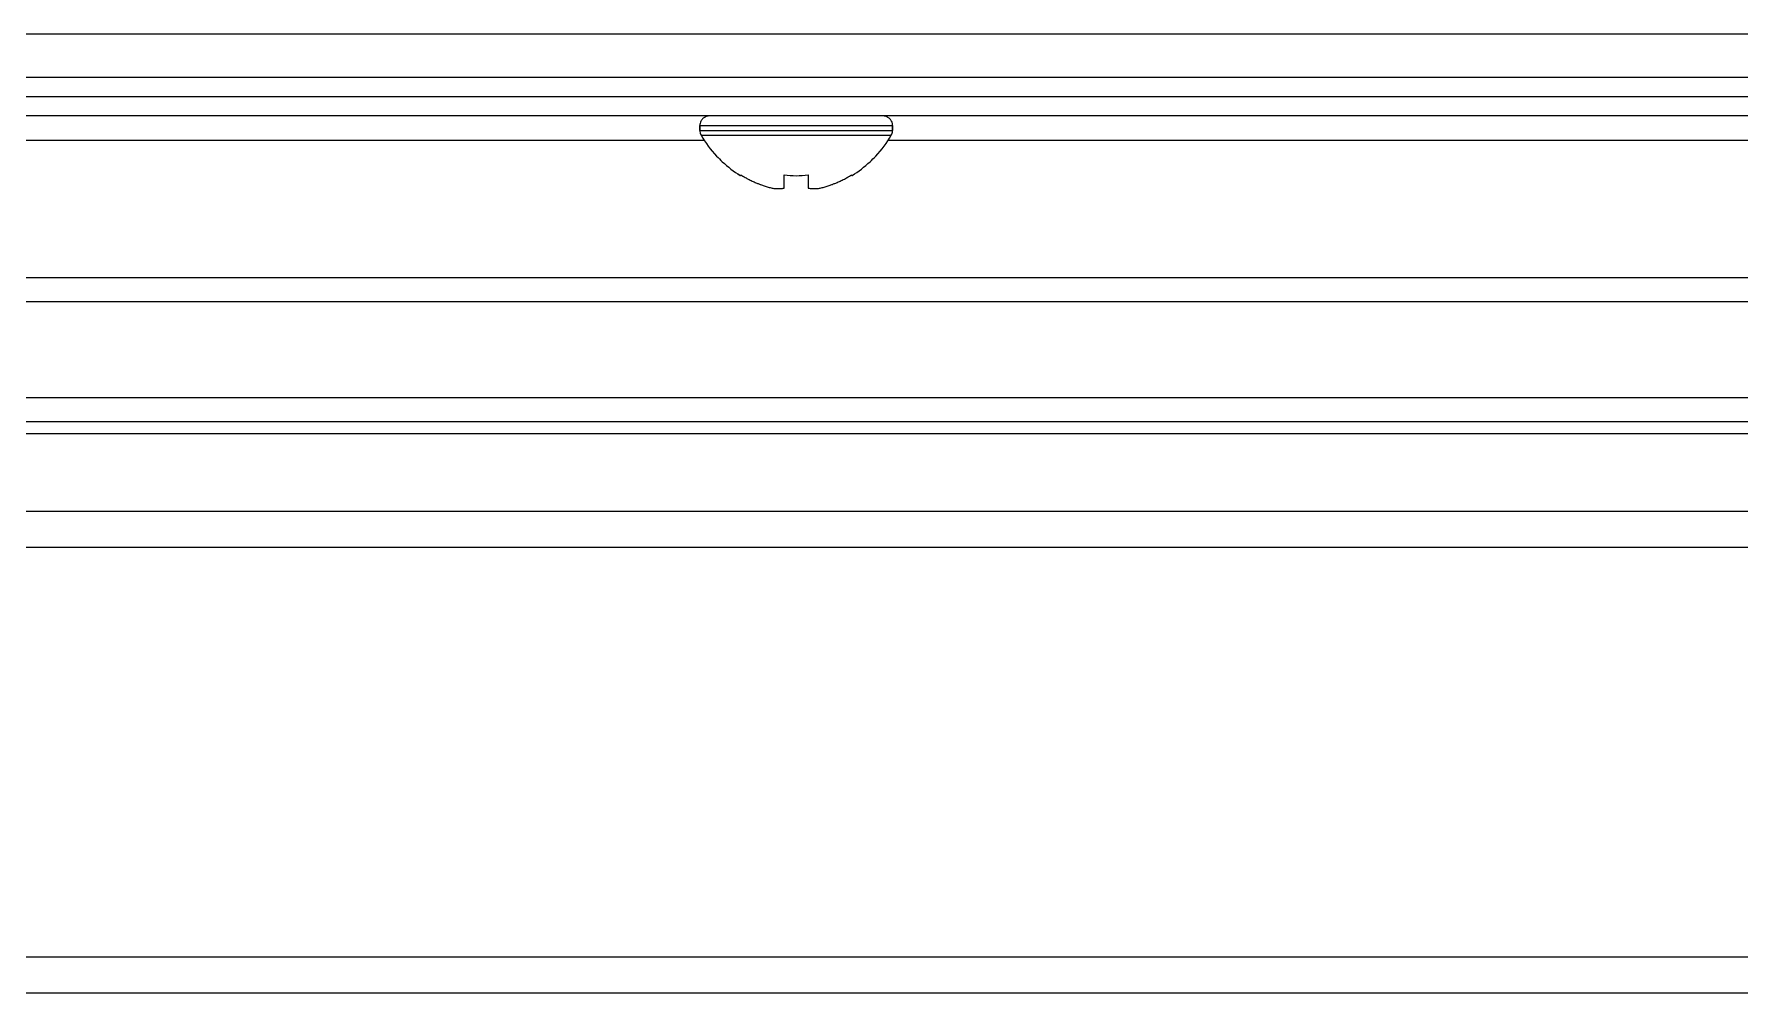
# Model space of a CAD drawing. Header units: millimetres. Extents: x -1584 to 3730, y -1918 to 2655.
# Drawn here: x 463.9 to 534.7, y -1828.6 to -1788.8 of the extents above; entities that cross this region are included whole.
import ezdxf

# ---------------------------------------------------------------- set-up
doc = ezdxf.new("R2010")
doc.units = ezdxf.units.MM
doc.header["$LTSCALE"] = 65.395
doc.layers.get('0').update_dxf_attribs({"linetype": 'CONTINUOUS'})
doc.layers.add('ASSI', color=7, linetype='CONTINUOUS')
doc.layers.add('GEOM', color=7, linetype='CONTINUOUS')

msp = doc.modelspace()

# ---------------------------------------------------------------- linework, layer by layer
at = {"linetype": 'Continuous'}
for p, q in [((493.259, -1794.637), (493.259, -1794.603)), ((495.059, -1795.154), (495.059, -1794.603)), ((496.059, -1794.603), (496.059, -1795.154)), ((497.859, -1794.603), (497.859, -1794.637)), ((117.868, -1808.558), (876.064, -1808.558)), ((117.868, -1808.558), (876.064, -1808.558)), ((117.959, -1810.058), (875.959, -1810.058)), ((117.959, -1827.058), (875.959, -1827.058)), ((117.959, -1828.558), (875.959, -1828.558))]:
    msp.add_line(p, q, dxfattribs=at)
for centre, radius, start, end in [((495.758, -1790.538), 4.8, 210.30118, 223.1766), ((495.36, -1790.538), 4.8, 316.8234, 329.69882), ((495.758, -1790.538), 4.8, 223.1766, 227.16542), ((495.758, -1790.538), 4.8, 227.16542, 238.37989), ((495.36, -1790.538), 4.8, 301.62011, 312.83458), ((495.36, -1790.538), 4.8, 312.83458, 316.8234), ((495.758, -1790.538), 4.8, 238.37989, 238.62729), ((495.745, -1790.551), 4.755, 238.46592, 241.0313), ((495.743, -1790.555), 4.75, 241.03163, 241.99262), ((495.742, -1790.557), 4.747, 241.99259, 243.31875), ((495.74, -1790.56), 4.744, 243.3188, 244.45978), ((495.739, -1790.564), 4.74, 244.45979, 245.42782), ((495.737, -1790.568), 4.735, 245.4278, 246.68253), ((495.734, -1790.573), 4.73, 246.68262, 247.45262), ((495.732, -1790.58), 4.723, 247.45244, 248.99746), ((495.729, -1790.587), 4.715, 248.99775, 249.4819), ((495.725, -1790.597), 4.704, 249.48126, 251.53441), ((495.719, -1790.616), 4.684, 251.53495, 252.62273), ((495.714, -1790.631), 4.669, 252.62279, 253.60512), ((495.705, -1790.661), 4.637, 253.60363, 255.68242), ((494.813, -1793.164), 2.006, 262.72591, 264.7415), ((494.811, -1793.185), 1.985, 264.74422, 265.39912), ((494.81, -1793.197), 1.973, 265.39843, 266.78331), ((494.809, -1793.209), 1.962, 266.78409, 267.62352), ((494.809, -1793.215), 1.955, 267.62337, 268.84548), ((494.809, -1793.219), 1.951, 268.84587, 269.80052), ((494.809, -1793.219), 1.951, 269.80058, 270.92582), ((494.809, -1793.217), 1.953, 270.92611, 271.99638), ((494.808, -1793.21), 1.96, 271.99641, 273.02279), ((494.808, -1793.2), 1.97, 273.0233, 274.28602), ((494.807, -1793.188), 1.982, 274.28565, 275.13722), ((494.805, -1793.165), 2.005, 275.14015, 277.27441), ((495.559, -1790.838), 3.798, 262.43512, 277.56488), ((496.313, -1793.165), 2.005, 262.72561, 264.85983), ((496.31, -1793.188), 1.982, 264.86274, 265.71439), ((496.31, -1793.2), 1.97, 265.71404, 266.97664), ((496.309, -1793.211), 1.959, 266.97715, 268.00366), ((496.309, -1793.216), 1.954, 268.00369, 269.07382), ((496.309, -1793.22), 1.95, 269.07411, 270.19949), ((496.309, -1793.219), 1.951, 270.19954, 271.15407), ((496.309, -1793.215), 1.955, 271.15446, 272.37669), ((496.308, -1793.208), 1.962, 272.37652, 273.21587), ((496.308, -1793.198), 1.973, 273.21665, 274.6016), ((496.307, -1793.185), 1.985, 274.6009, 275.25576), ((496.305, -1793.164), 2.006, 275.2585, 277.27409), ((495.412, -1790.661), 4.637, 284.31758, 286.39637), ((495.403, -1790.631), 4.669, 286.39488, 287.37721), ((495.398, -1790.616), 4.684, 287.37727, 288.46505), ((495.392, -1790.597), 4.704, 288.46559, 290.51874), ((495.388, -1790.587), 4.715, 290.5181, 291.00225), ((495.386, -1790.58), 4.723, 291.00254, 292.54756), ((495.383, -1790.573), 4.73, 292.54738, 293.31738), ((495.381, -1790.568), 4.735, 293.31747, 294.5722), ((495.379, -1790.564), 4.74, 294.57218, 295.5402), ((495.377, -1790.56), 4.744, 295.54022, 296.6812), ((495.376, -1790.557), 4.747, 296.68125, 298.00741), ((495.374, -1790.555), 4.75, 298.00738, 298.96837), ((495.372, -1790.551), 4.755, 298.9687, 301.53408), ((495.36, -1790.538), 4.8, 301.37271, 301.62011)]:
    msp.add_arc(centre, radius, start, end, dxfattribs=at)
at = {"layer": 'ASSI', "linetype": 'Continuous'}
for p, q in [((491.559, -1792.558), (491.559, -1792.758)), ((491.559, -1792.758), (491.559, -1792.558)), ((491.559, -1792.558), (499.559, -1792.558)), ((491.559, -1792.758), (499.559, -1792.758)), ((491.613, -1792.96), (499.504, -1792.96)), ((499.559, -1792.558), (499.559, -1792.758)), ((499.559, -1792.758), (499.559, -1792.558))]:
    msp.add_line(p, q, dxfattribs=at)
for centre, radius, start, end in [((491.959, -1792.558), 0.4, 152.92194, 180), ((491.959, -1792.558), 0.4, 145.07178, 152.92194), ((491.959, -1792.558), 0.4, 124.92822, 145.07178), ((491.959, -1792.558), 0.4, 117.07806, 124.92822), ((491.959, -1792.558), 0.4, 90, 117.07806), ((499.159, -1792.558), 0.4, 62.92194, 90), ((499.159, -1792.558), 0.4, 55.07178, 62.92194), ((499.159, -1792.558), 0.4, 34.92822, 55.07178), ((499.159, -1792.558), 0.4, 27.07806, 34.92822), ((499.159, -1792.558), 0.4, 0, 27.07806), ((491.959, -1792.758), 0.4, 180, 193.47593), ((491.959, -1792.758), 0.4, 180, 193.45845), ((491.959, -1792.758), 0.4, 193.45845, 196.84274), ((491.959, -1792.758), 0.4, 193.47593, 196.82525), ((491.959, -1792.758), 0.4, 196.82525, 210.30118), ((491.959, -1792.758), 0.4, 196.84274, 210.30118), ((495.758, -1790.538), 4.8, 210.30118, 223.19273), ((495.36, -1790.538), 4.8, 316.80727, 329.69882), ((499.159, -1792.758), 0.4, 329.69882, 343.17475), ((499.159, -1792.758), 0.4, 329.69882, 343.15726), ((499.159, -1792.758), 0.4, 343.15726, 346.54155), ((499.159, -1792.758), 0.4, 343.17475, 346.52407), ((499.159, -1792.758), 0.4, 346.52407, 360), ((499.159, -1792.758), 0.4, 346.54155, 360), ((495.758, -1790.538), 4.8, 223.19273, 227.15109), ((495.758, -1790.538), 4.8, 227.15109, 238.40293), ((495.36, -1790.538), 4.8, 301.59707, 312.84891), ((495.36, -1790.538), 4.8, 312.84891, 316.80727), ((495.758, -1790.538), 4.8, 238.40293, 238.62729), ((495.36, -1790.538), 4.8, 301.37271, 301.59707)]:
    msp.add_arc(centre, radius, start, end, dxfattribs=at)
at = {"layer": 'GEOM', "linetype": 'Continuous'}
for p, q in [((924.059, -1788.758), (105.259, -1788.758)), ((924.059, -1790.558), (105.259, -1790.558)), ((815.559, -1791.358), (175.559, -1791.358)), ((815.559, -1791.358), (175.559, -1791.358)), ((815.559, -1791.358), (175.559, -1791.358)), ((840.901, -1792.158), (134.359, -1792.158)), ((329.504, -1793.158), (491.613, -1793.158)), ((491.613, -1793.158), (491.765, -1793.158)), ((499.353, -1793.158), (499.504, -1793.158)), ((499.504, -1793.158), (661.613, -1793.158)), ((172.459, -1798.858), (838.497, -1798.858)), ((172.459, -1798.858), (838.497, -1798.858)), ((172.459, -1799.858), (838.497, -1799.858)), ((838.497, -1803.858), (172.459, -1803.858)), ((838.497, -1804.858), (172.459, -1804.858)), ((838.497, -1804.858), (172.459, -1804.858)), ((838.497, -1805.358), (172.459, -1805.358))]:
    msp.add_line(p, q, dxfattribs=at)

doc.saveas('drawing.dxf')
